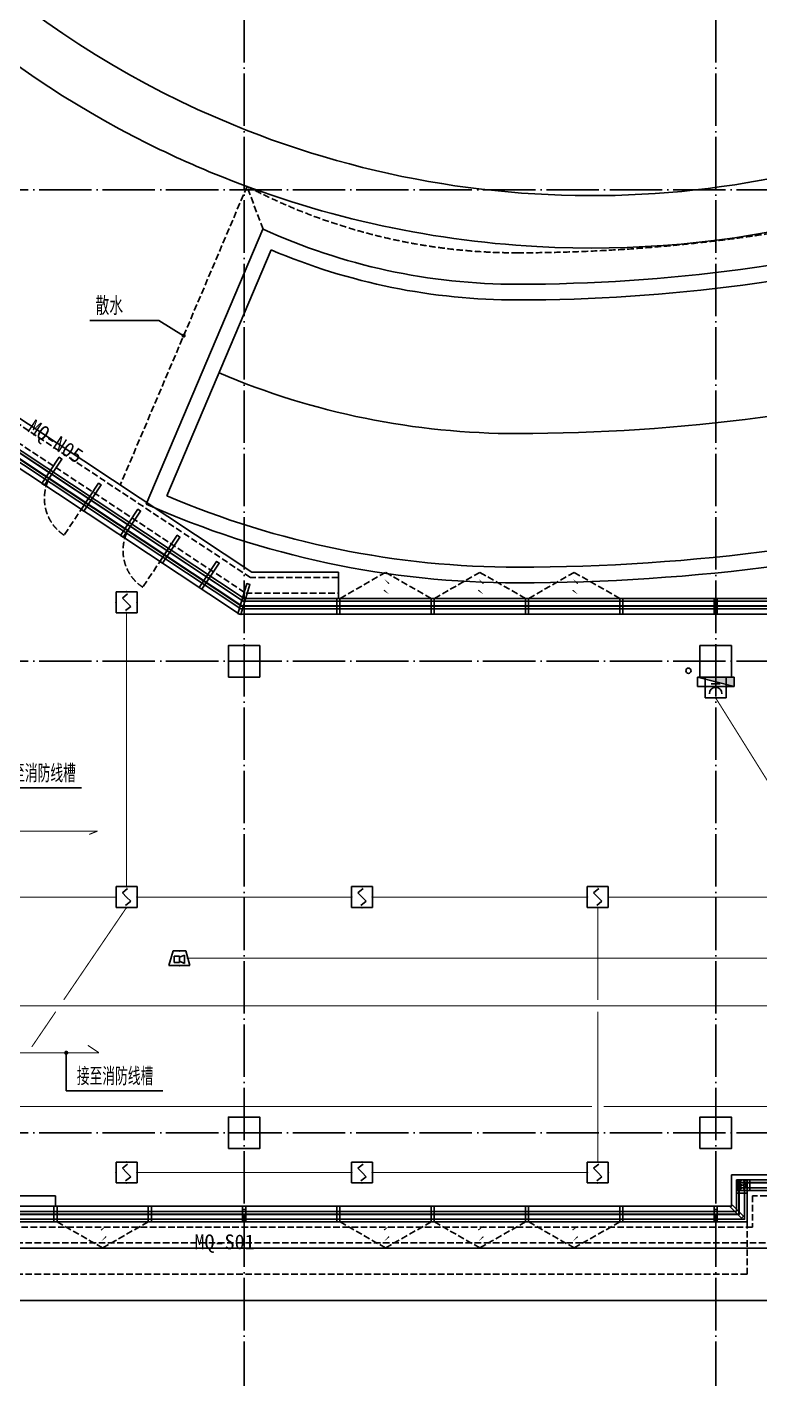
# Model space of a CAD drawing. Extents: x -1262219 to 73468, y -207485 to 163917.
# Drawn here: x -672018 to -658030, y -4698 to 21106 of the extents above; entities that cross this region are included whole.
import ezdxf
from ezdxf.enums import TextEntityAlignment as Align

# ---------------------------------------------------------------- set-up
doc = ezdxf.new("R2010")
doc.units = 0
doc.header["$LTSCALE"] = 500
doc.header["$MEASUREMENT"] = 0
for name, pattern in [('13#楼幕墙$0$DASH', [0.35, 0.25, -0.1]), ('X-104 13#平面$0$109 3#平面$0$DASH', [0.35, 0.25, -0.1]), ('X-104 13#平面$0$ACAD_ISO05W100', [34, 24, -3, 0.5, -3, 0.5, -3]), ('X-104 13#平面$0$DASH', [0.35, 0.25, -0.1]), ('X-104 13#平面$0$DOTE', [2.42, 2, -0.2, 0.02, -0.2])]:
    doc.linetypes.add(name, pattern=pattern)
doc.layers.get('0').update_dxf_attribs({"linetype": 'CONTINUOUS'})
doc.layers.get('Defpoints').update_dxf_attribs({"linetype": 'CONTINUOUS'})
for name, color, linetype in [('13#楼幕墙$0$A-C_幕墙龙骨', 133, 'CONTINUOUS'), ('13#楼幕墙$0$A-C_玻璃幕墙', 140, 'CONTINUOUS'), ('13#楼幕墙$0$A-C_窗', 140, 'CONTINUOUS'), ('DIM-电视', 3, 'CONTINUOUS'), ('EQUIP-消防', 3, 'CONTINUOUS'), ('WIRE-消防', 4, 'TG_FS'), ('WIRE-消防广播', 6, 'TG_G'), ('WIRE-消防电源', 3, 'TG_FC'), ('WIRE-消防电话', 2, 'TG_FF'), ('WIRE-防火门监控', 1, 'TG_M2'), ('X-104 13#平面$0$01-标注_符号', 200, 'CONTINUOUS'), ('X-104 13#平面$0$02-TEXT_标注', 130, 'CONTINUOUS'), ('X-104 13#平面$0$A-C_玻璃幕墙', 140, 'CONTINUOUS'), ('X-104 13#平面$0$A-O_散水', 134, 'CONTINUOUS'), ('X-104 13#平面$0$A-TECH_水', 3, 'CONTINUOUS'), ('X-104 13#平面$0$A-TECH_结构', 21, 'CONTINUOUS'), ('X-104 13#平面$0$A_AXIS-轴线', 36, 'X-104 13#平面$0$DOTE'), ('X-104 13#平面$0$A_STR-砌块墙', 121, 'CONTINUOUS'), ('X-104 13#平面$0$A_STR-砼柱', 51, 'CONTINUOUS'), ('X-104 13#平面$0$M-场地 车库入口', 41, 'CONTINUOUS'), ('X-104 13#平面$0$M-绿化 首层轮廓', 197, 'CONTINUOUS'), ('X-104 13#平面$0$M-道路 边线', 151, 'CONTINUOUS')]:
    doc.layers.add(name, color=color, linetype=linetype)
doc.layers.add('X-104 13#平面$0$000套内', color=226, linetype='CONTINUOUS', lineweight=30, plot=False)
doc.styles.add('_TCH_DIM', font='SIMPLEX', dxfattribs={"bigfont": 'GBCBIG'})
doc.styles.add('_TEL_DIM', font='SIMPLEX', dxfattribs={"width": 0.8, "height": 3.5, "bigfont": 'JD'})
doc.styles.add('TG_LINETYPE', font='SIMPLEX', dxfattribs={"width": 0.8, "height": 3, "bigfont": 'HZTXT'})
doc.styles.add('X-104 13#平面$0$_TCH_AXIS', font='STXIHEI.TTF', dxfattribs={"width": 0.75})
doc.styles.add('X-104 13#平面$0$_TCH_DIM', font='ros1.shx', dxfattribs={"width": 0.8, "bigfont": 'jd.shx'})
doc.linetypes.add('TG_FC', pattern='A,2,-0.6,["FC",TG_LINETYPE,S=0.1,R=0,X=-0.5,Y=-0.15],0', length=2.6)
doc.linetypes.add('TG_FF', pattern='A,2,-0.6,["FF",TG_LINETYPE,S=0.1,R=0,X=-0.5,Y=-0.15],0', length=2.6)
doc.linetypes.add('TG_FS', pattern='A,2,-0.6,["FS",TG_LINETYPE,S=0.1,R=0,X=-0.5,Y=-0.15],0', length=2.6)
doc.linetypes.add('TG_G', pattern='A,2,-0.45,["G",TG_LINETYPE,S=0.1,R=0,X=-0.35,Y=-0.15],0', length=2.45)
doc.linetypes.add('TG_M2', pattern='A,2,-0.6,["M2",TG_LINETYPE,S=0.1,R=0,X=-0.5,Y=-0.15],0', length=2.6)

# ---------------------------------------------------------------- blocks, each defined once
blk = doc.blocks.new('X-104 13#平面$0$轴网')
at = {"layer": 'X-104 13#平面$0$A_AXIS-轴线', "linetype": 'X-104 13#平面$0$DOTE'}
for p, q in [((12500, -7401), (12500, 24620.3)), ((21500, -7401), (21500, 24620.3)), ((60408.4, 18000), (-2925, 18000)), ((60408.4, 9000), (-2925, 9000)), ((60408.4, 0), (-2925, 0))]:
    blk.add_line(p, q, dxfattribs=at)
blk = doc.blocks.new('13#楼幕墙$0$A$C62EA228A')
at = {"linetype": '13#楼幕墙$0$DASH'}
blk.add_lwpolyline([(10, -300), (-860, -797), (-1730, -300)], dxfattribs=at)
at = {"layer": '13#楼幕墙$0$A-C_玻璃幕墙', "color": 1}
blk.add_lwpolyline([(-889, -674, 0, 25, 0), (-792, -580, 0, 0, 0), (-890, -456, 25, 0, 0), (-786, -374, 0, 0, 0)], format="xyseb", dxfattribs=at)
blk = doc.blocks.new('13#楼幕墙$0$$LinePat$岩棉板')
at = {"color": 0}
for p, q in [((0, -17), (12, -67)), ((12, -67), (24, -17))]:
    blk.add_line(p, q, dxfattribs=at)
for centre, start, end in [((12, -17), 0, 180), ((0, -67), 270, 0), ((24, -67), 180, 270)]:
    blk.add_arc(centre, 12, start, end, dxfattribs=at)
at = {"layer": 'Defpoints'}
blk.add_point((0, 0), dxfattribs=at)
at = {"layer": 'Defpoints', "color": 0}
blk.add_point((24, -84), dxfattribs=at)
blk = doc.blocks.new('*U149')
for points in [[(150, 150), (150, 200), (0, 200), (0, 0), (150, 0)], [(150, 0), (200, 0), (200, 150), (150, 150)]]:
    blk.add_lwpolyline(points)
at = {"color": 8, "yscale": 1.782568518697715, "zscale": 1.782568518697715}
for p, xscale, rotation in [((150, 200), 2.083333331596957, 270), ((150, 150), 2.083333331596957, 270), ((150, 100), 2.083333331596957, 270), ((150, 50), 2.083333331596957, 270), ((200, 0), 2.083333331595706, 180)]:
    blk.add_blockref('13#楼幕墙$0$$LinePat$岩棉板', p, dxfattribs=dict(at, xscale=xscale, rotation=rotation))
blk = doc.blocks.new('13#楼幕墙$0$A$C19832372')
blk.add_lwpolyline([(-384, -466), (-334, -498), (-8, 5), (-59, 38)], close=True)
blk = doc.blocks.new('13#楼幕墙$0$A$C7A413A1D')
blk.add_lwpolyline([(-70, -300), (-10, -300), (-10, 0), (-70, 0)], close=True)
blk = doc.blocks.new('13#楼幕墙$0$A$C2CD63A88')
at = {"linetype": '13#楼幕墙$0$DASH'}
blk.add_lwpolyline([(-10, 720), (-10, -120)], dxfattribs=at)
blk.add_arc((-10, 720), 840, 270, 360, dxfattribs=at)
blk = doc.blocks.new('13#楼幕墙')
at = {"layer": '13#楼幕墙$0$A-C_幕墙龙骨'}
for points in [[(12381, 9909), (12438, 9891), (12611, 10466), (12554, 10483)], [(22100, -1100), (22150, -1100), (22150, -900), (22100, -900)], [(22100, -1150), (22100, -1100), (21900, -1100), (21900, -1150)], [(21994, -1630), (22030, -1594), (21818, -1382), (21782, -1418)]]:
    blk.add_lwpolyline(points, close=True, dxfattribs=at)
at = {"layer": '13#楼幕墙$0$A-C_玻璃幕墙'}
for p, q in [((12440, 10000), (4432, 15300)), ((12485, 10150), (4478, 15450)), ((12410, 9900), (4402, 15200)), ((37850, 10150), (12485, 10150)), ((38100, 9900), (12410, 9900)), ((38000, 10000), (12440, 10000)), ((21800, -1400), (21800, -800)), ((21800, -800), (52070, -800)), ((21900, -1500), (21900, -900)), ((21900, -900), (52070, -900)), ((22050, -1650), (22050, -1050)), ((22050, -1050), (52070, -1050)), ((5330, -1400), (21800, -1400)), ((5330, -1500), (21900, -1500)), ((5330, -1650), (22050, -1650))]:
    blk.add_line(p, q, dxfattribs=at)
blk.add_lwpolyline([(4493, 15500), (-900, 15500), (-900, -1700), (22100, -1700), (22100, -1100), (58400, -1100), (58400, 18960), (53293, 23245), (37800, 14300), (37800, 10200), (12500, 10200), (4493, 15500)], dxfattribs=at)
at = {"layer": '13#楼幕墙$0$A-C_幕墙龙骨', "rotation": 359.3762617522031}
for p in [(9030, 12856), (9781, 12360), (10531, 11863), (11282, 11366), (12032, 10869)]:
    blk.add_blockref('13#楼幕墙$0$A$C19832372', p, dxfattribs=at)
at = {"layer": '13#楼幕墙$0$A-C_幕墙龙骨'}
for p in [(14340, 10200), (16140, 10200), (17940, 10200), (19740, 10200), (21540, 10200), (8940, -1400), (10740, -1400), (12540, -1400), (14340, -1400), (16140, -1400), (17940, -1400), (19740, -1400), (21540, -1400)]:
    blk.add_blockref('13#楼幕墙$0$A$C7A413A1D', p, dxfattribs=at)
at = {"layer": '13#楼幕墙$0$A-C_玻璃幕墙', "xscale": -1, "rotation": 180}
blk.add_blockref('*U149', (21900, -900), dxfattribs=at)
at = {"layer": '13#楼幕墙$0$A-C_窗', "xscale": -1}
for name, p, rotation in [('13#楼幕墙$0$A$C2CD63A88', (9123, 11512), 326.4999420099859), ('13#楼幕墙$0$A$C2CD63A88', (10624, 10518), 326.4999999998761), ('13#楼幕墙$0$A$C62EA228A', (16060, 9900), 180), ('13#楼幕墙$0$A$C62EA228A', (17860, 9900), 180), ('13#楼幕墙$0$A$C62EA228A', (19660, 9900), 180)]:
    blk.add_blockref(name, p, dxfattribs=dict(at, rotation=rotation))
at = {"layer": '13#楼幕墙$0$A-C_窗'}
for p in [(10660, -1400), (16060, -1400), (17860, -1400), (19660, -1400)]:
    blk.add_blockref('13#楼幕墙$0$A$C62EA228A', p, dxfattribs=at)
blk = doc.blocks.new('X-104 13#平面$0$jtrsyt')
at = {"ltscale": 0.02}
for p, q in [((62, 422), (-4493, -3005)), ((0, 0), (-4075, -3066))]:
    blk.add_line(p, q, dxfattribs=at)
for centre, radius, start, end in [((9589, 7215), 11700, 215.4896, 239.9998), ((9589, 7215), 12000, 216.9589, 239.9998), ((9589, 7215), 14550, 216.9589, 239.9998), ((9589, 7215), 17400, 215.971, 239.9998), ((9589, 7215), 17100, 216.9589, 239.9998), ((20030, 25300), 32583, 239.9998, 270), ((20030, 25300), 32883, 239.9998, 270), ((20030, 25300), 35433, 239.9998, 270), ((20030, 25300), 37983, 239.9998, 270), ((20030, 25300), 38283, 239.9998, 270)]:
    blk.add_arc(centre, radius, start, end, dxfattribs=at)
blk = doc.blocks.new('X-104 13#平面$0$$TwtSys$00000434')
for p, q in [((-0.5, 0.5), (-0.5, -0.5)), ((-0.5, -0.5), (0.5, 0.5)), ((0.5, 0.5), (-0.5, 0.5)), ((0.5, -0.5), (0.5, 0.5)), ((-0.5, -0.5), (0.5, -0.5))]:
    blk.add_line(p, q)
blk.add_solid([(0.5, -0.5), (0.5, 0.5), (-0.5, -0.5)])
blk = doc.blocks.new('X-104 13#平面$0$A$C55540B70')
at = {"layer": 'X-104 13#平面$0$A-TECH_水'}
blk.add_circle((-36520, 8820), 50, dxfattribs=at)
at = {"layer": 'X-104 13#平面$0$A-TECH_水', "xscale": -700, "yscale": 180, "zscale": 700, "rotation": 180}
blk.add_blockref('X-104 13#平面$0$$TwtSys$00000434', (-36000, 8610), dxfattribs=at)
blk = doc.blocks.new('X-104 13#平面$0$A$C0BB3323F')
at = {"layer": 'Defpoints'}
blk.add_lwpolyline([(59300, 600), (59300, 20660), (54205, 24935), (38700, 16000), (38700, 11900), (13400, 11900), (5393, 17200), (0, 17200), (0, 0), (23000, 0), (23000, 600)], close=True, dxfattribs=at)
at = {"layer": 'X-104 13#平面$0$M-绿化 首层轮廓'}
for p, q in [((12815, 20012), (12815, 20012)), ((24200, -1500), (-1500, -1500))]:
    blk.add_line(p, q, dxfattribs=at)
for centre, radius, start, end in [((20226, 37873), 19341, 213.8613, 243.4185), ((20034, 37588), 19000, 266.8331, 300.0409), ((20034, 37588), 19000, 243.5488, 247.6701), ((20034, 37588), 19000, 247.6701, 266.8331)]:
    blk.add_arc(centre, radius, start, end, dxfattribs=at)
at = {"layer": 'X-104 13#平面$0$M-道路 边线'}
for start, end in [(210.0409, 247.6701), (247.6701, 300.0409)]:
    blk.add_arc((20034, 37588), 18000, start, end, dxfattribs=at)
blk = doc.blocks.new('_FZHK')
blk.add_lwpolyline([(-0.5, -0.5), (0.5, -0.5), (0.5, 0.5), (-0.5, 0.5)], close=True)
blk = doc.blocks.new('X-104 13#平面')
at = {"layer": 'X-104 13#平面$0$000套内'}
blk.add_lwpolyline([(7100, -1550), (21950, -1550), (21950, -950), (48400, -950), (48400, 11050), (53400, 11050), (53400, 18100), (58250, 18100), (58250, 18890), (53289.1, 23052.7), (37950, 14213.3), (37950, 10050), (12454.9, 10050), (4447.4, 15350), (4100, 15350), (4100, 6300), (7100, 6300), (7100, -1550)], dxfattribs=at)
at = {"layer": 'X-104 13#平面$0$01-标注_符号'}
for p, q in [((10870.5, 15503.9), (9558.6, 15503.9)), ((11345.8, 15214.3), (10870.5, 15503.9))]:
    blk.add_line(p, q, dxfattribs=at)
at = {"layer": 'X-104 13#平面$0$01-标注_符号', "const_width": 40}
blk.add_lwpolyline([(11362.8, 15203.9, 1), (11328.7, 15224.7, 1)], format="xyb", close=True, dxfattribs=at)
at = {"layer": 'X-104 13#平面$0$A-C_玻璃幕墙', "linetype": 'X-104 13#平面$0$DASH'}
blk.add_lwpolyline([(22100, -1700), (22100, -2700), (-900, -2700), (-900, -1700)], dxfattribs=at)
at = {"layer": 'X-104 13#平面$0$A-O_散水', "linetype": 'X-104 13#平面$0$109 3#平面$0$DASH'}
blk.add_lwpolyline([(38135.7, 22616.7), (37685.2, 23395.8), (33703.1, 21092.9, -0.1316535), (17714.7, 16796.6, -0.1214187), (12555.5, 18064.3), (10136, 12364.3)], format="xyb", dxfattribs=at)
at = {"layer": 'X-104 13#平面$0$A-O_散水'}
for points in [[(1400, -2200), (1400, -1700), (-900, -1700), (-900, 7700), (-5400, 7700), (-5400, 17700), (-600, 17700), (-600, 15500), (4492.6, 15500), (12500, 10200), (14300, 10200), (14300, 10700), (12650.5, 10700), (4643.1, 16000), (-100, 16000), (-100, 18200), (-5900, 18200), (-5900, 7200), (-1400, 7200), (-1400, -2200)], [(51800, -1600), (51800, -1100), (22100, -1100), (22100, -1700), (5600, -1700), (5600, -2200), (22600, -2200), (22600, -1600)]]:
    blk.add_lwpolyline(points, close=True, dxfattribs=at)
at = {"layer": 'X-104 13#平面$0$A-O_散水', "linetype": 'X-104 13#平面$0$DASH'}
for points in [[(1300, -2100), (1300, -1800), (-1000, -1800), (-1000, 7600), (-5500, 7600), (-5500, 17800), (-500, 17800), (-500, 15600), (4522.7, 15600), (12530.1, 10300), (14300, 10300), (14300, 10600), (12620.4, 10600), (4613, 15900), (-200, 15900), (-200, 18100), (-5800, 18100), (-5800, 7300), (-1300, 7300), (-1300, -2100)], [(51700, -1500), (51700, -1200), (22200, -1200), (22200, -1800), (5700, -1800), (5700, -2100), (22500, -2100), (22500, -1500)]]:
    blk.add_lwpolyline(points, close=True, dxfattribs=at)
at = {"layer": 'X-104 13#平面$0$A-O_散水', "linetype": 'X-104 13#平面$0$109 3#平面$0$DASH'}
blk.add_lwpolyline([(12860.6, 17247.4), (12555.5, 18064.3)], dxfattribs=at)
at = {"layer": 'X-104 13#平面$0$A-TECH_结构'}
blk.add_lwpolyline([(58350, -1050), (58350, 18936.6), (53287.9, 23184.2), (37850, 14271.1), (37850, 10150), (12485, 10150), (4477.5, 15450), (-850, 15450), (-850, -1650), (22050, -1650), (22050, -1050)], close=True, dxfattribs=at)
at = {"layer": 'X-104 13#平面$0$A_STR-砌块墙'}
for p, q in [((7200, -1200), (8900, -1200)), ((8900, -1200), (8900, -1400)), ((7200, -1400), (8900, -1400))]:
    blk.add_line(p, q, dxfattribs=at)
for name, p in [('X-104 13#平面$0$A$C55540B70', (57500, 0)), ('X-104 13#平面$0$A$C0BB3323F', (-900, -1700)), ('X-104 13#平面$0$轴网', (0, 0))]:
    blk.add_blockref(name, p)
at = {"layer": 'X-104 13#平面$0$A-TECH_结构'}
blk.add_blockref('13#楼幕墙', (0, 0), dxfattribs=at)
at = {"layer": 'X-104 13#平面$0$A_STR-砼柱', "xscale": 600, "yscale": 600, "zscale": 600}
for p in [(12500, 9000), (21500, 9000), (12500, 0), (21500, 0)]:
    blk.add_blockref('_FZHK', p, dxfattribs=at)
at = {"layer": 'X-104 13#平面$0$M-场地 车库入口', "ltscale": 200, "rotation": 30.04109946673724}
blk.add_blockref('X-104 13#平面$0$jtrsyt', (13018, 16850.5), dxfattribs=at)
at = {"layer": 'X-104 13#平面$0$01-标注_符号', "color": 7, "style": 'X-104 13#平面$0$_TCH_DIM', "width": 0.8}
blk.add_text('散水', height=347.29, dxfattribs=at).set_placement((9663.6, 15608.9))
at = {"layer": 'X-104 13#平面$0$02-TEXT_标注', "linetype": 'X-104 13#平面$0$ACAD_ISO05W100', "style": 'X-104 13#平面$0$_TCH_AXIS'}
blk.add_text('MQ-N05', height=281.25, rotation=326.5, dxfattribs=at).set_placement((8349, 13398.4))
blk.add_text('MQ-S01', height=281.25, dxfattribs=at).set_placement((11553, -2221.5))
blk = doc.blocks.new('$equip_U$00000201(HT0787)')
at = {"color": 3}
for p, q in [((0.5, 0.5), (-0.5, 0.5)), ((-0.5, 0.5), (-0.5, -0.5)), ((-0.2, 0.2), (0.05, 0.4)), ((0, 0), (-0.2, 0.2)), ((0, 0), (0.2, -0.2)), ((0.5, -0.5), (0.5, 0.5)), ((-0.5, -0.5), (0.5, -0.5)), ((0.2, -0.2), (-0.05, -0.4))]:
    blk.add_line(p, q, dxfattribs=at)
for points, const_width in [([(-0.5, 0.5), (0.5, 0.5)], 0.025), ([(-0.5, -0.5), (-0.5, 0.5)], 0.025), ([(0.05, 0.4), (-0.2, 0.2), (0.2, -0.2), (-0.05, -0.4)], 0.0125), ([(0.5, 0.5), (0.5, -0.5)], 0.025), ([(0.5, -0.5), (-0.5, -0.5)], 0.025)]:
    blk.add_lwpolyline(points, dxfattribs=dict(at, const_width=const_width))
blk.add_lwpolyline([(0.5, 0.5), (0.5, -0.5)], dxfattribs=at)
for p in [(-0.5, 0), (0, 0.5), (0.5, 0), (0, -0.5)]:
    blk.add_point(p)
at = {"color": 7, "style": '_TEL_DIM', "flags": 1}
blk.add_attdef('A', text='', height=0.000025, dxfattribs=at).set_placement((0, 0), align=Align.MIDDLE_CENTER)
blk = doc.blocks.new('$equip_U$00000153(HT0787)')
at = {"color": 4}
for p, q in [((-0.3, 0.35), (-0.5, -0.35)), ((0.3, 0.35), (-0.3, 0.35)), ((-0.25, 0.1), (-0.25, -0.2)), ((0, 0.1), (-0.25, 0.1)), ((0, 0.05), (0.25, 0.15)), ((0, -0.2), (0, 0.1)), ((0.25, 0.15), (0.25, -0.25)), ((0.5, -0.35), (0.3, 0.35)), ((-0.5, -0.35), (0.5, -0.35)), ((-0.25, -0.2), (0, -0.2)), ((0.25, -0.25), (0, -0.15))]:
    blk.add_line(p, q, dxfattribs=at)
at = {"color": 4, "const_width": 0.0125}
blk.add_lwpolyline([(-0.3, 0.35), (-0.5, -0.35), (0.5, -0.35), (0.3, 0.35), (-0.3, 0.35)], dxfattribs=at)
for p in [(-0.4, 0), (0, 0.35), (0.4, 0), (0, -0.35)]:
    blk.add_point(p)
at = {"color": 7, "style": '_TEL_DIM', "flags": 1}
blk.add_attdef('A', text='', height=0.000025, dxfattribs=at).set_placement((0, 0), align=Align.MIDDLE_CENTER)
blk = doc.blocks.new('$equip_U$00000278(HT0787)')
at = {"color": 3}
for p, q in [((-0.5, 1), (-0.5, 0)), ((0.5, 1), (-0.5, 1)), ((0.5, 0), (0.5, 1)), ((-0.5, 0), (0.5, 0))]:
    blk.add_line(p, q, dxfattribs=at)
for p, q in [((-0.219, 0.331), (0.222, 0.331)), ((0, 0.5), (0, 0.15))]:
    blk.add_line(p, q)
at = {"color": 3, "const_width": 0.025}
for points in [[(-0.5, 0), (-0.5, 1)], [(-0.5, 1), (0.5, 1)], [(0.5, 1), (0.5, 0)], [(0.5, 0), (-0.5, 0)]]:
    blk.add_lwpolyline(points, dxfattribs=at)
blk.add_arc((0, 0.8), 0.3, 180, 0)
for p in [(0, 1), (-0.5, 0.5), (0, 0), (0.5, 0.5)]:
    blk.add_point(p)
at = {"color": 7, "style": '_TEL_DIM', "flags": 1}
for tag in ['A', 'REMARK']:
    blk.add_attdef(tag, text='', height=0.000025, dxfattribs=at).set_placement((0, 0), align=Align.MIDDLE_CENTER)

msp = doc.modelspace()

# ---------------------------------------------------------------- linework, layer by layer
at = {"layer": 'DIM-电视'}
for p, q in [((-672675, 6585), (-670978, 6585)), ((-671270, 1528), (-671270, 803)), ((-671270, 803), (-669426, 803))]:
    msp.add_line(p, q, dxfattribs=at)
at = {"layer": 'DIM-电视', "const_width": 40}
msp.add_lwpolyline([(-671270, 1548, 1), (-671270, 1508, 1)], format="xyb", close=True, dxfattribs=at)
at = {"layer": 'WIRE-消防', "const_width": 20}
for points in [[(-670119, 4700), (-670119, 9928)], [(-658875, 8300), (-656625, 4700)], [(-661125, 4300), (-661125, 2538)], [(-661125, 2313), (-661125, -558)], [(-669919, -758), (-665825, -758)], [(-665425, -758), (-661325, -758)]]:
    msp.add_lwpolyline(points, dxfattribs=at)
at = {"layer": 'WIRE-消防广播', "const_width": 20}
for points in [[(-668950, 3333), (-652696, 3333)], [(-632498, 2425), (-677216, 2425)]]:
    msp.add_lwpolyline(points, dxfattribs=at)
at = {"layer": 'WIRE-消防电源', "const_width": 20}
for points in [[(-674425, 4500), (-670319, 4500)], [(-669919, 4500), (-665825, 4500)], [(-665425, 4500), (-661325, 4500)], [(-660925, 4500), (-656825, 4500)], [(-671317, 2538), (-670119, 4300)], [(-671927, 1640), (-671469, 2313)]]:
    msp.add_lwpolyline(points, dxfattribs=at)
at = {"layer": 'WIRE-消防电话', "const_width": 20}
for points in [[(-661238, 500), (-672175, 500)], [(-650075, 500), (-661013, 500)]]:
    msp.add_lwpolyline(points, dxfattribs=at)
at = {"layer": 'WIRE-防火门监控', "const_width": 20}
for points in [[(-672965, 5759), (-670671, 5759)], [(-670831, 5696), (-670671, 5759)], [(-670857, 1669), (-670645, 1528)], [(-672965, 1528), (-670645, 1528)]]:
    msp.add_lwpolyline(points, dxfattribs=at)

# ---------------------------------------------------------------- block references
msp.add_blockref('X-104 13#平面', (-680375, 0))
at = {"layer": 'EQUIP-消防', "xscale": 400, "yscale": 400, "zscale": 400}
for name, p in [('$equip_U$00000201(HT0787)', (-670119, 10128)), ('$equip_U$00000201(HT0787)', (-670119, 4500)), ('$equip_U$00000201(HT0787)', (-665625, 4500)), ('$equip_U$00000201(HT0787)', (-661125, 4500)), ('$equip_U$00000153(HT0787)', (-669110, 3333)), ('$equip_U$00000201(HT0787)', (-670119, -758)), ('$equip_U$00000201(HT0787)', (-665625, -758)), ('$equip_U$00000201(HT0787)', (-661125, -758))]:
    msp.add_blockref(name, p, dxfattribs=at)
at = {"layer": 'EQUIP-消防', "xscale": 400, "yscale": 400, "zscale": 400, "rotation": 180}
msp.add_blockref('$equip_U$00000278(HT0787)', (-658875, 8700), dxfattribs=at)

# ---------------------------------------------------------------- texts
at = {"layer": 'DIM-电视', "color": 7, "style": '_TCH_DIM'}
for p in [(-672545, 6690), (-671067, 908)]:
    msp.add_text('接至消防线槽', height=337.6, dxfattribs=at).set_placement(p)

doc.saveas('drawing.dxf')
